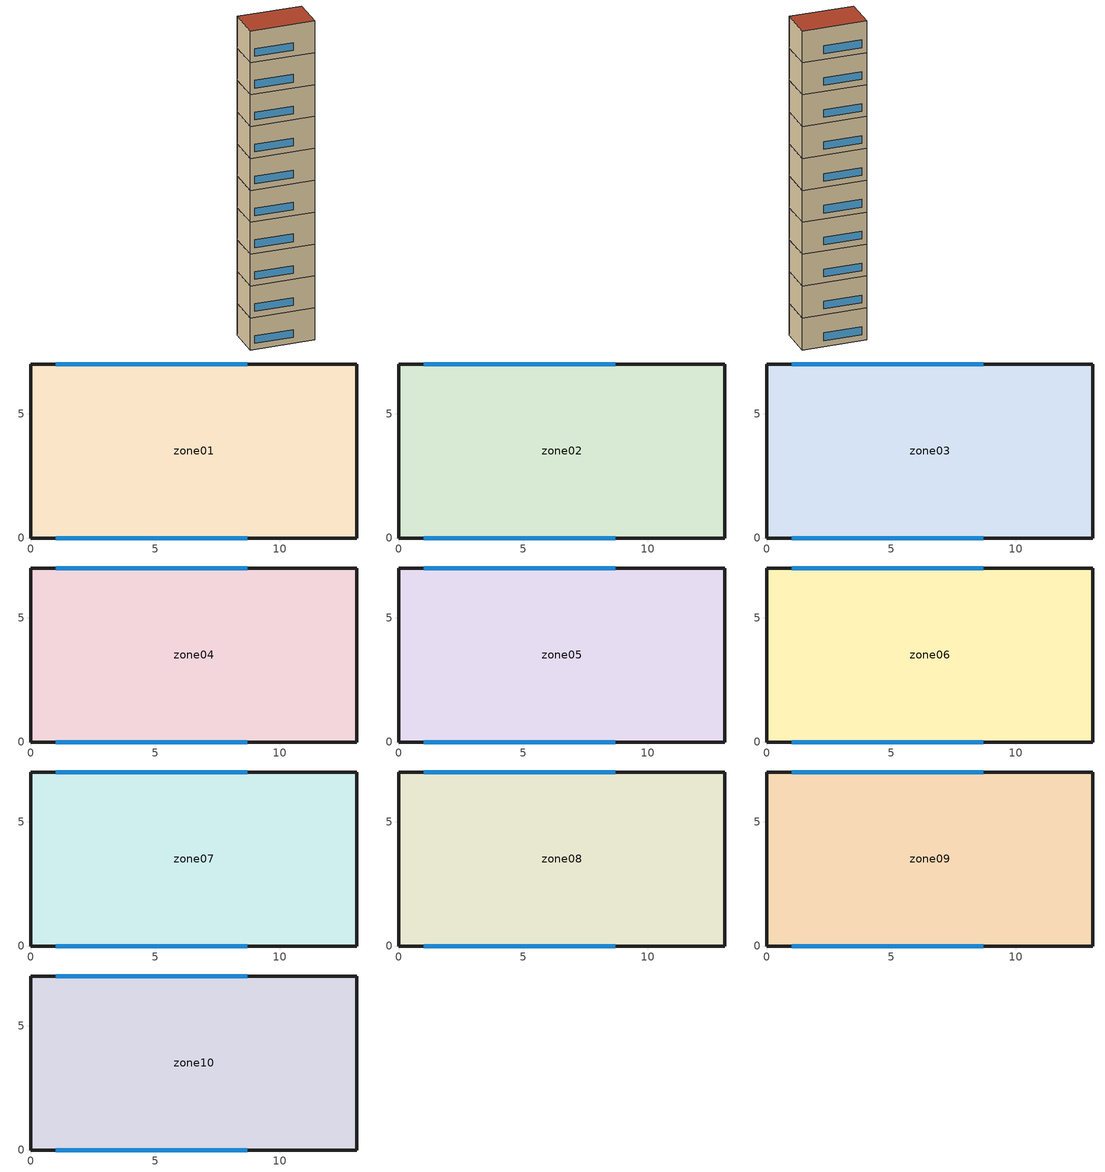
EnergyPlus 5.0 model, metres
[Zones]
zone01
 floor ground (GROUND_FLOOR): 13.1,7 13.1,0 0,0 0,7 z0
 wall outside (EXT_WALL): 13.1,0 13.1,7 0,7 0,0 13.1,0 z0:6.7
 window (EXT_WINDOW1): 1,0 8.7,0 / 8.7,7 1,7 z1.25:2.85
 ceiling to zone02 (ADJ_CEILING): 0,7 0,0 13.1,0 13.1,7 z6.7
zone02
 floor to zone01 (ADJ_CEILING): 13.1,7 13.1,0 0,0 0,7 z6.7
 wall outside (EXT_WALL): 13.1,0 13.1,7 0,7 0,0 13.1,0 z6.7:13.4
 window (EXT_WINDOW1): 1,0 8.7,0 / 8.7,7 1,7 z7.95:9.55
 ceiling to zone03 (ADJ_CEILING): 0,7 0,0 13.1,0 13.1,7 z13.4
zone03
 floor to zone02 (ADJ_CEILING): 13.1,7 13.1,0 0,0 0,7 z13.4
 wall outside (EXT_WALL): 13.1,0 13.1,7 0,7 0,0 13.1,0 z13.4:20.1
 window (EXT_WINDOW1): 1,0 8.7,0 / 8.7,7 1,7 z14.65:16.25
 ceiling to zone04 (ADJ_CEILING): 0,7 0,0 13.1,0 13.1,7 z20.1
zone04
 floor to zone03 (ADJ_CEILING): 13.1,7 13.1,0 0,0 0,7 z20.1
 wall outside (EXT_WALL): 13.1,0 13.1,7 0,7 0,0 13.1,0 z20.1:26.8
 window (EXT_WINDOW1): 1,0 8.7,0 / 8.7,7 1,7 z21.35:22.95
 ceiling to zone05 (ADJ_CEILING): 0,7 0,0 13.1,0 13.1,7 z26.8
zone05
 floor to zone04 (ADJ_CEILING): 13.1,7 13.1,0 0,0 0,7 z26.8
 wall outside (EXT_WALL): 13.1,0 13.1,7 0,7 0,0 13.1,0 z26.8:33.5
 window (EXT_WINDOW1): 1,0 8.7,0 / 8.7,7 1,7 z28.05:29.65
 ceiling to zone06 (ADJ_CEILING): 0,7 0,0 13.1,0 13.1,7 z33.5
zone06
 floor to zone05 (ADJ_CEILING): 13.1,7 13.1,0 0,0 0,7 z33.5
 wall outside (EXT_WALL): 13.1,0 13.1,7 0,7 0,0 13.1,0 z33.5:40.2
 window (EXT_WINDOW1): 1,0 8.7,0 / 8.7,7 1,7 z34.75:36.35
 ceiling to zone07 (ADJ_CEILING): 0,7 0,0 13.1,0 13.1,7 z40.2
zone07
 floor to zone06 (ADJ_CEILING): 13.1,7 13.1,0 0,0 0,7 z40.2
 wall outside (EXT_WALL): 13.1,0 13.1,7 0,7 0,0 13.1,0 z40.2:46.9
 window (EXT_WINDOW1): 1,0 8.7,0 / 8.7,7 1,7 z41.45:43.05
 ceiling to zone08 (ADJ_CEILING): 0,7 0,0 13.1,0 13.1,7 z46.9
zone08
 floor to zone07 (ADJ_CEILING): 13.1,7 13.1,0 0,0 0,7 z46.9
 wall outside (EXT_WALL): 13.1,0 13.1,7 0,7 0,0 13.1,0 z46.9:53.6
 window (EXT_WINDOW1): 1,0 8.7,0 / 8.7,7 1,7 z48.15:49.75
 ceiling to zone09 (ADJ_CEILING): 0,7 0,0 13.1,0 13.1,7 z53.6
zone09
 floor to zone08 (ADJ_CEILING): 13.1,7 13.1,0 0,0 0,7 z53.6
 wall outside (EXT_WALL): 13.1,0 13.1,7 0,7 0,0 13.1,0 z53.6:60.3
 window (EXT_WINDOW1): 1,0 8.7,0 / 8.7,7 1,7 z54.85:56.45
 ceiling to zone10 (ADJ_CEILING): 0,7 0,0 13.1,0 13.1,7 z60.3
zone10
 floor to zone09 (ADJ_CEILING): 13.1,7 13.1,0 0,0 0,7 z60.3
 wall outside (EXT_WALL): 13.1,0 13.1,7 0,7 0,0 13.1,0 z60.3:67
 window (EXT_WINDOW1): 1,0 8.7,0 / 8.7,7 1,7 z61.55:63.15
 roof outside (EXT_ROOF): 0,7 0,0 13.1,0 13.1,7 z67
[Building]
TRNSYS18: North Axis {deg}=0; Terrain=City; Loads Convergence Tolerance Value=0; Temperature Convergence Tolerance Value {deltaC}=0; Solar Distribution=FullInteriorAndExterior; Maximum Number of Warmup Days=0
[Site:Location]
not used: Latitude {deg}=0; Longitude {deg}=0; Time Zone {hr}=0; Elevation {m}=0
[Construction]
GROUND_FLOOR; EXT_WALL; EXT_ROOF; ADJ_CEILING; EXT_WINDOW1: 
[WindowProperty:ShadingControl]
ESHADE=0; ISHADE=INPUT 1*MAX_ISHADE : SHADECNTRL=ISHADE_INTERNAL
[SurfaceProperty:OtherSideCoefficients]
BOUNDARY=IDENTICAL; BOUNDARY=INPUT 1*TBOUNDARY; BOUNDARY=INPUT 1*TBOUNDARY_2; BOUNDARY=INPUT 1*TBOUNDARY_3; BOUNDARY=INPUT 1*TGROUND; BOUNDARY=20; BOUNDARY=15
[Zone] Multiplier=1
zone01; zone02; zone03; zone04; zone05; zone06; zone07; zone08; zone09; zone10
